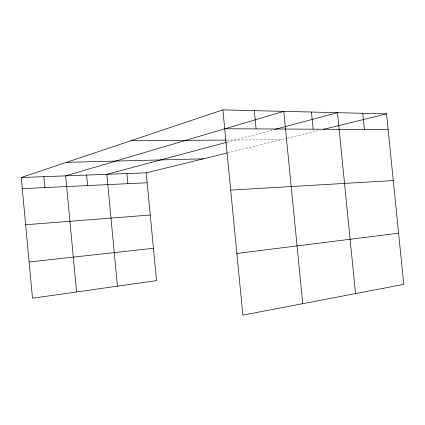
<?xml version="1.0" encoding="UTF-8"?>
<svg xmlns="http://www.w3.org/2000/svg" width="425" height="425" viewBox="0 0 425 425"><rect width="100%" height="100%" fill="white"/><g stroke="black" fill="none" stroke-linecap="round" stroke-linejoin="round"><path stroke-width="0.32" stroke-dasharray="2.12 1.59" d="M226.955 142.216L273.971 129.652M227.715 152.846L287.056 138.284M287.698 138.13L320.344 130.119M226.748 140.064L281.308 139.697"/><path stroke-width="0.64" d="M227.072 153.005L146.221 172.837L156.538 280.622L32.486 298.217L21.25 177.523L222.875 109.878L386.559 113.873L403.75 284.389L242.872 315.122L222.875 109.878M226.318 142.386L106.834 174.314L117.443 286.163M274.608 129.482L337.482 112.678L355.534 293.601M323.553 129.333L386.559 113.873M236.863 253.459L398.586 233.192M29.112 262.002L153.441 248.285M25.643 224.745L150.259 215.018M230.69 190.097L393.279 180.551M22.286 188.642L147.172 182.771M21.25 177.523L146.221 172.837M66.544 162.329L203.283 158.838M130.99 140.707L226.1 140.069M224.719 128.754L388.142 129.567M362.743 113.294L364.363 129.45M311.445 112.041L313.145 129.195M302.754 303.684L283.778 111.366L65.662 175.86L76.58 291.964M254.315 110.643L256.105 128.913M126.889 173.565L127.856 183.68M86.631 175.073L87.624 185.571M43.887 176.678L44.907 187.579"/></g></svg>
